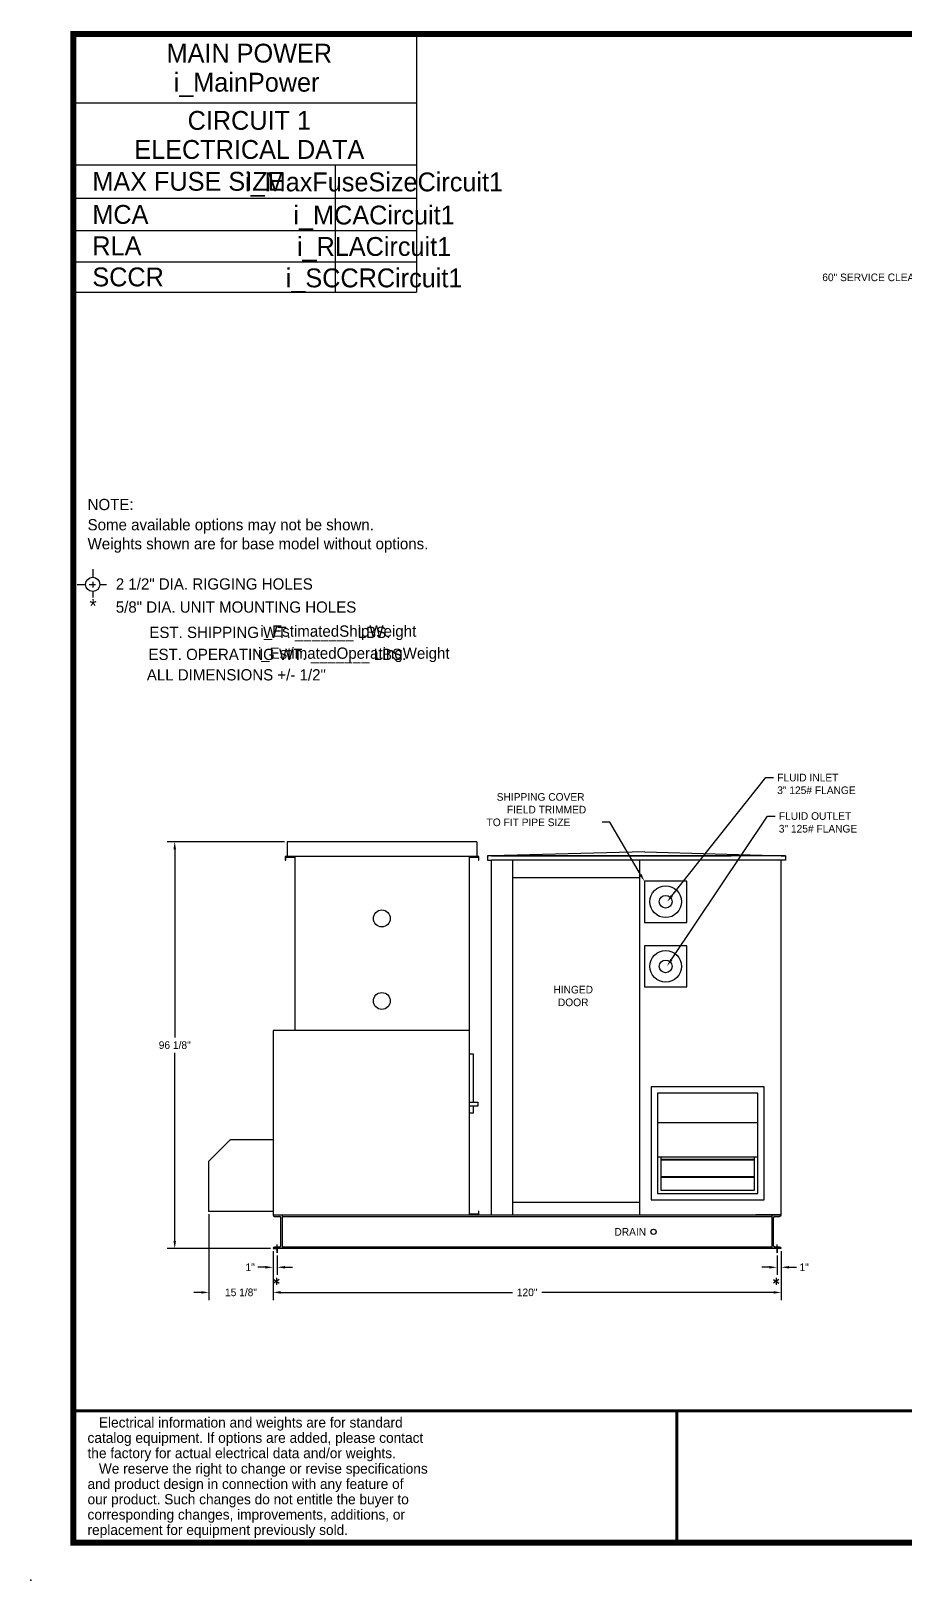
# Model space of a CAD drawing. Header units: inches. Extents: x -247 to 341, y -90 to 280.
# Drawn here: x -246.7 to -40.8, y -90.3 to 275.6 of the extents above; entities that cross this region are included whole.
import ezdxf
from ezdxf.enums import TextEntityAlignment as Align

# ---------------------------------------------------------------- set-up
doc = ezdxf.new("R2010")
doc.units = ezdxf.units.IN
doc.header["$MEASUREMENT"] = 0
doc.layers.get('0').update_dxf_attribs({"color": 10})
doc.layers.add('C1E', color=1, linetype='Continuous')
doc.styles.add('ROMANS', font='romans.shx', dxfattribs={"height": 0.125})

msp = doc.modelspace()

# ---------------------------------------------------------------- linework, layer by layer
at = {"lineweight": 30}
for p, q in [((-232.1128, 148.47849), (-232.1128, 146.71347)), ((-235.76964, 144.90193), (-233.97964, 144.90193)), ((-232.94692, 144.90193), (-231.43757, 144.90193)), ((-232.1128, 145.47399), (-232.1128, 144.13917)), ((-232.1128, 143.18573), (-232.1128, 141.7938)), ((-230.40485, 144.90193), (-228.87557, 144.90193)), ((-94.17098, -81.48619), (-94.17098, -50.30119))]:
    msp.add_line(p, q, dxfattribs=at)
at = {"color": 1, "ltscale": 5}
for p, q in [((-186.8041, 84.12789), (-214.56355, 84.12789)), ((-212.76355, 82.32789), (-212.76355, 37.86539)), ((-137.9291, 80.74789), (-138.9291, 80.74789)), ((-138.9291, 80.74789), (-138.9291, 79.74789)), ((-101.7416, 81.74789), (-137.9291, 80.74789)), ((-137.9291, 80.74789), (-81.39976, 80.74789)), ((-68.5541, 80.74789), (-137.9291, 80.74789)), ((-101.7416, 81.74789), (-68.5541, 80.74789)), ((-69.5541, 80.74789), (-68.5541, 80.74789)), ((-68.5541, 80.74789), (-68.5541, 79.74789)), ((-138.9291, 79.74789), (-137.9291, 79.74789)), ((-137.9291, -3.99711), (-137.9291, 79.74789)), ((-137.9291, -3.99711), (-137.9291, 79.74789)), ((-68.5541, 79.74789), (-137.9291, 79.74789)), ((-132.9291, -3.99711), (-132.9291, 79.74789)), ((-102.9291, -3.99711), (-102.9291, 79.74789)), ((-69.5541, -3.99711), (-69.5541, 79.74789)), ((-132.9291, 75.65266), (-102.9291, 75.65266)), ((-91.8542, 74.78809), (-101.87046, 74.78809)), ((-101.87046, 74.78809), (-101.87046, 65.06896)), ((-91.8542, 65.06896), (-91.8542, 74.78809)), ((-101.87046, 65.06896), (-91.8542, 65.06896)), ((-91.8542, 59.52566), (-101.87046, 59.52566)), ((-101.87046, 59.52566), (-101.87046, 49.80652)), ((-91.8542, 49.80652), (-91.8542, 59.52566)), ((-101.87046, 49.80652), (-91.8542, 49.80652)), ((-212.76355, -10.19711), (-212.76355, 34.26539)), ((-132.9291, -0.99711), (-102.9291, -0.99711)), ((-204.6791, -3.87211), (-204.6791, -24.14017)), ((-189.5541, -3.99711), (-69.5541, -3.99711)), ((-189.5541, -3.99711), (-189.5541, -3.99711)), ((-189.1791, -4.37211), (-188.0541, -4.37211)), ((-187.6791, -11.24711), (-187.6791, -4.74711)), ((-187.3041, -11.99711), (-187.3041, -3.99711)), ((-187.3041, -4.37211), (-71.8041, -4.37211)), ((-140.9291, -3.99711), (-137.9291, -3.99711)), ((-137.9291, -3.99711), (-131.9291, -3.99711)), ((-69.5541, -3.99711), (-75.5541, -3.99711)), ((-71.8041, -3.99711), (-71.8041, -11.99711)), ((-71.4291, -4.74711), (-71.4291, -11.24711)), ((-71.0541, -4.37211), (-69.9291, -4.37211)), ((-69.5541, -3.99711), (-69.5541, -3.99711)), ((-190.1791, -11.99711), (-214.56355, -11.99711)), ((-69.5541, -11.99711), (-189.5541, -11.99711)), ((-189.5541, -11.99711), (-189.5541, -11.99711)), ((-189.5541, -11.99711), (-188.5541, -11.99711)), ((-189.5541, -12.62211), (-189.5541, -18.20071)), ((-189.5541, -13.24711), (-189.5541, -24.14017)), ((-189.5541, -13.24711), (-189.5541, -24.14017)), ((-188.0541, -11.62211), (-189.1791, -11.62211)), ((-188.5541, -12.99711), (-188.5541, -10.99711)), ((-188.5541, -11.99711), (-188.5541, -12.99711)), ((-188.5541, -13.62211), (-188.5541, -18.20071)), ((-71.8041, -11.62211), (-187.3041, -11.62211)), ((-69.9291, -11.62211), (-71.0541, -11.62211)), ((-70.5541, -12.99711), (-70.5541, -10.99711)), ((-69.5541, -11.99711), (-70.5541, -11.99711)), ((-70.5541, -11.99711), (-70.5541, -12.99711)), ((-70.5541, -13.62211), (-70.5541, -18.20071)), ((-69.5541, -11.99711), (-69.5541, -11.99711)), ((-69.5541, -12.62211), (-69.5541, -24.14017)), ((-69.5541, -12.62211), (-69.5541, -18.20071)), ((-191.3541, -16.40071), (-193.1541, -16.40071)), ((-186.7541, -16.40071), (-184.9541, -16.40071)), ((-72.3541, -16.40071), (-74.1541, -16.40071)), ((-67.7541, -16.40071), (-65.9541, -16.40071)), ((-206.4791, -22.34017), (-208.2791, -22.34017)), ((-187.7541, -22.34017), (-185.9541, -22.34017)), ((-187.7541, -22.34017), (-133.0041, -22.34017)), ((-71.3541, -22.34017), (-126.1041, -22.34017))]:
    msp.add_line(p, q, dxfattribs=at)
at = {"color": 1, "linetype": 'Continuous'}
for p, q in [((-186.6791, 80.62789), (-186.6791, 79.74789)), ((-184.4291, 80.62789), (-186.6791, 80.62789)), ((-186.5541, 80.50289), (-184.4291, 80.50289)), ((-186.5541, 79.74789), (-186.5541, 80.50289)), ((-141.4291, 84.12789), (-186.1791, 84.12789)), ((-186.1791, 84.12789), (-186.1791, 80.62789)), ((-184.4291, 80.62789), (-184.4291, 80.61189)), ((-143.1791, 80.62789), (-184.4291, 80.62789)), ((-143.1791, 80.61189), (-184.4291, 80.61189)), ((-184.4291, 80.50289), (-184.4291, 39.51889)), ((-140.9291, 80.62789), (-143.1791, 80.62789)), ((-143.1791, 80.62789), (-143.1791, 80.61189)), ((-143.1791, 39.51889), (-143.1791, 80.50289)), ((-143.1791, 80.50289), (-141.0541, 80.50289)), ((-141.4291, 84.12789), (-141.4291, 80.62789)), ((-141.0541, 80.50289), (-141.0541, 79.74789)), ((-140.9291, 79.74789), (-140.9291, 80.62789)), ((-186.6791, 79.74789), (-186.5541, 79.74789)), ((-141.0541, 79.74789), (-140.9291, 79.74789)), ((-173.82001, 39.50289), (-189.5541, 39.50289)), ((-189.5541, 39.50289), (-189.5541, 15.91889)), ((-169.82001, 39.50289), (-184.4291, 39.51889)), ((-184.4131, 39.51889), (-184.4131, 39.50289)), ((-143.1791, 39.51889), (-169.82001, 39.51889)), ((-143.1791, 39.50289), (-169.82001, 39.50289)), ((-143.1951, 39.50289), (-143.1951, 39.51889)), ((-143.1791, -3.87211), (-143.1791, 39.50289)), ((-143.1791, 34.00289), (-142.3041, 34.00289)), ((-142.3041, 34.00289), (-142.3041, 22.62789)), ((-73.5541, 26.25289), (-100.3041, 26.25289)), ((-100.3041, 26.25289), (-100.3041, -0.49711)), ((-73.5541, -0.49711), (-73.5541, 26.25289)), ((-143.1791, 22.62789), (-141.1791, 22.62789)), ((-141.1791, 22.62789), (-141.1791, 21.62789)), ((-75.0541, 24.75289), (-98.8041, 24.75289)), ((-98.8041, 24.75289), (-98.8041, 1.00289)), ((-75.0541, 1.00289), (-75.0541, 24.75289)), ((-141.1791, 21.62789), (-143.1791, 21.62789)), ((-142.3041, 20.00289), (-143.1791, 20.00289)), ((-142.3041, 21.62789), (-142.3041, 20.00289)), ((-189.5381, 15.91889), (-189.5541, 15.91889)), ((-189.5541, 15.91889), (-189.5541, 13.75289)), ((-189.5381, 15.91889), (-189.5381, -3.98111)), ((-204.6791, 8.66189), (-199.5881, 13.75289)), ((-199.5881, 13.75289), (-189.5541, 13.75289)), ((-189.5541, 13.75289), (-189.5541, -3.24711)), ((-204.6791, -3.24711), (-204.6791, 8.66189)), ((-98.02285, 9.63918), (-98.02285, 1.78414)), ((-75.83535, 9.02668), (-98.02285, 9.02668)), ((-98.02285, 8.96418), (-75.83535, 8.96418)), ((-75.83535, 1.78414), (-75.83535, 9.63918)), ((-75.83535, 4.96418), (-98.02285, 4.96418)), ((-98.02285, 4.90168), (-75.83535, 4.90168)), ((-98.8041, 1.00289), (-75.0541, 1.00289)), ((-98.02285, 1.78414), (-75.83535, 1.78414)), ((-189.5541, -3.24711), (-204.6791, -3.24711)), ((-189.5541, -3.24711), (-189.5541, -3.98111)), ((-141.0541, -3.11711), (-141.0541, -3.87211)), ((-140.9291, -3.11711), (-141.0541, -3.11711)), ((-140.9291, -3.99711), (-140.9291, -3.11711)), ((-100.3041, -0.49711), (-73.5541, -0.49711)), ((-189.5381, -3.98111), (-189.5541, -3.98111)), ((-189.5541, -3.98111), (-189.5541, -3.99711)), ((-189.5541, -3.99711), (-140.9291, -3.99711)), ((-141.0541, -3.87211), (-143.1791, -3.87211))]:
    msp.add_line(p, q, dxfattribs=at)
at = {"ltscale": 5}
for p, q in [((-75.0541, 17.74936), (-98.8041, 17.74936)), ((-75.0541, 9.63918), (-98.8041, 9.63918))]:
    msp.add_line(p, q, dxfattribs=at)
at = {"const_width": 1.4256}
msp.add_lwpolyline([(-236.73098, -81.48619), (333.50902, -81.48619), (333.50902, 274.91381), (-236.73098, 274.91381), (-236.73098, -81.48619)], dxfattribs=at)
at = {"color": 1, "ltscale": 5}
for points in [[(-95.38487, 71.34681), (-73.20326, 99.27685), (-71.40326, 99.27685)], [(-102.78139, 76.34058), (-110.03449, 88.70203), (-111.83449, 88.70203)], [(-95.50423, 56.25888), (-72.82737, 90.19406), (-71.02737, 90.19406)]]:
    msp.add_lwpolyline(points, dxfattribs=at)
at = {"lineweight": 30, "const_width": 0.7128}
for points in [[(-93.32821, -50.30119), (-236.73098, -50.30119)], [(333.50902, -50.30119), (-94.17098, -50.30119), (-94.17098, -81.48619)]]:
    msp.add_lwpolyline(points, dxfattribs=at)
at = {"lineweight": 30}
msp.add_circle((-232.1128, 144.90193), 1.6784, dxfattribs=at)
at = {"color": 1, "ltscale": 5}
for centre, radius in [((-96.84527, 69.93725), 3.75), ((-96.84527, 69.93725), 1.5), ((-96.84527, 54.67482), 3.75), ((-96.84527, 54.67482), 1.5), ((-99.70778, -8.03514), 0.625)]:
    msp.add_circle(centre, radius, dxfattribs=at)
at = {"color": 1, "linetype": 'Continuous'}
for centre in [(-163.85551, 66.00289), (-163.85551, 46.50289)]:
    msp.add_circle(centre, 2, dxfattribs=at)
at = {"color": 1, "ltscale": 5}
for centre, start, end in [((-189.1791, -3.99711), 180, 270), ((-188.0541, -4.74711), 0, 90), ((-71.0541, -4.74711), 90, 180), ((-69.9291, -3.99711), 270, 360), ((-189.1791, -11.99711), 90, 180), ((-188.0541, -11.24711), 270, 0), ((-71.0541, -11.24711), 180, 270), ((-69.9291, -11.99711), 0, 90)]:
    msp.add_arc(centre, 0.375, start, end, dxfattribs=at)
for p in [(-187.95602, -71.2029), (-246.69807, -90.27675)]:
    msp.add_point(p)
for points in [[(-213.06355, 82.32789), (-212.46355, 82.32789), (-212.76355, 84.12789)], [(-102.52264, 76.4924), (-101.87046, 74.78809), (-103.04013, 76.18876)], [(-95.14995, 71.16023), (-96.50432, 69.93725), (-95.6198, 71.53338)], [(-95.25479, 56.0922), (-96.50432, 54.76227), (-95.75366, 56.42556)], [(-213.06355, -10.19711), (-212.46355, -10.19711), (-212.76355, -11.99711)], [(-191.3541, -16.10071), (-191.3541, -16.70071), (-189.5541, -16.40071)], [(-186.7541, -16.10071), (-186.7541, -16.70071), (-188.5541, -16.40071)], [(-72.3541, -16.10071), (-72.3541, -16.70071), (-70.5541, -16.40071)], [(-67.7541, -16.10071), (-67.7541, -16.70071), (-69.5541, -16.40071)], [(-206.4791, -22.04017), (-206.4791, -22.64017), (-204.6791, -22.34017)], [(-187.7541, -22.04017), (-187.7541, -22.64017), (-189.5541, -22.34017)], [(-187.7541, -22.04017), (-187.7541, -22.64017), (-189.5541, -22.34017)], [(-71.3541, -22.04017), (-71.3541, -22.64017), (-69.5541, -22.34017)]]:
    msp.add_solid(points, dxfattribs=at)
at = {"layer": 'C1E', "lineweight": 30}
for p, q in [((-155.69594, 274.91381), (-155.69594, 213.96096)), ((-155.69594, 258.59511), (-236.73098, 258.59511)), ((-155.69594, 243.90036), (-236.28625, 243.90036)), ((-174.88535, 243.90036), (-174.88535, 213.96096)), ((-236.3091, 236.11968), (-155.69594, 236.11968)), ((-236.49006, 228.50561), (-155.69594, 228.50561)), ((-236.86425, 221.09734), (-155.69594, 221.09734)), ((-236.85168, 213.96096), (-155.69594, 213.96096))]:
    msp.add_line(p, q, dxfattribs=at)

# ---------------------------------------------------------------- texts
at = {"color": 1}
for s, p in [('60" SERVICE CLEARANCE', (-59.86241, 216.53235)), ('FLUID INLET', (-70.50326, 98.37685)), ('SHIPPING COVER', (-136.73449, 93.80203)), ('3" 125# FLANGE', (-70.50326, 95.37685)), ('FIELD TRIMMED', (-134.33449, 90.80203)), ('TO FIT PIPE SIZE', (-139.13449, 87.80203)), ('3" 125# FLANGE', (-70.12737, 86.29406)), ('FLUID OUTLET', (-70.12737, 89.29406))]:
    msp.add_text(s, height=1.8, dxfattribs=at).set_placement(p)
at = {"lineweight": 30}
for s, height, p in [('NOTE:', 2.659392, (-233.33503, 162.4424)), ('Some available options may not be shown.', 2.659392, (-233.33503, 157.66917)), ('Weights shown are for base model without options.', 2.659392, (-233.33503, 153.18523)), ('2 1/2" DIA. RIGGING HOLES', 2.659392, (-226.6773, 143.67656)), ('5/8" DIA. UNIT MOUNTING HOLES', 2.659392, (-226.6773, 138.22176)), ('   Electrical information and weights are for standard', 2.4123825, (-233.34879, -54.25957)), ('catalog equipment. If options are added, please contact', 2.4123825, (-233.34879, -57.87814)), ('the factory for actual electrical data and/or weights.', 2.4123825, (-233.34879, -61.49672)), ('   We reserve the right to change or revise specifications', 2.4123825, (-233.34879, -65.16092)), ('and product design in connection with any feature of', 2.4123825, (-233.34879, -68.7795)), ('our product. Such changes do not entitle the buyer to', 2.4123825, (-233.34879, -72.39807)), ('corresponding changes, improvements, additions, or ', 2.4123825, (-233.34879, -76.01664)), ('replacement for equipment previously sold.', 2.4123825, (-233.34879, -79.63522))]:
    msp.add_text(s, height=height, dxfattribs=at).set_placement(p)
for s, height, p in [('*', 3.27288, (-232.04374, 138.1757)), ('EST. SHIPPING WT. _______ LBS.', 2.659392, (-190.29475, 132.24562)), ('i_EstimatedShipWeight', 2.6624441, (-174.13083, 132.53614)), ('EST. OPERATING WT. _______ LBS.', 2.659392, (-188.52888, 127.04368)), ('i_EstimatedOperatingWeight', 2.659392, (-170.49196, 127.33419)), ('ALL DIMENSIONS +/- 1/2"', 2.659392, (-198.21238, 122.21734))]:
    msp.add_text(s, height=height, dxfattribs=at).set_placement(p, align=Align.CENTER)
at = {"color": 1, "style": 'ROMANS'}
for p in [(-189.76428, -21.85898), (-71.76428, -21.85898)]:
    msp.add_text('*', height=2.99066, dxfattribs=at).set_placement(p)
at = {"color": 1, "ltscale": 5, "char_height": 1.8}
for s, insert, attachment_point in [('HINGED\\PDOOR', (-118.67436, 47.66598), 5), ('\\A1;96 1/8"', (-212.76355, 36.06539), 5), ('DRAIN', (-101.46283, -8.93619), 9), ('\\A1;1"', (-194.9541, -16.40071), 5), ('\\A1;1"', (-64.1541, -16.40071), 5), ('\\A1;15 1/8"', (-197.1166, -22.34017), 5), ('\\A1;120"', (-129.5541, -22.34017), 5)]:
    msp.add_mtext(s, dxfattribs=dict(at, insert=insert, attachment_point=attachment_point))
at = {"layer": 'C1E', "lineweight": 30}
for s, p in [('MAIN POWER', (-195.15147, 268.16099)), ('i_MainPower', (-195.80194, 261.2941)), ('CIRCUIT 1', (-195.15147, 252.28048)), ('ELECTRICAL DATA', (-195.15147, 245.41359)), ('i_MaxFuseSizeCircuit1', (-165.69663, 237.74648)), ('i_MCACircuit1', (-165.69663, 229.92198)), ('i_RLACircuit1', (-165.69663, 222.49698)), ('i_SCCRCircuit1', (-165.69663, 215.07198))]:
    msp.add_text(s, height=4.455, dxfattribs=at).set_placement(p, align=Align.CENTER)
for s, p in [('MAX FUSE SIZE', (-232.209, 237.89672)), ('MCA', (-232.209, 230.07221)), ('RLA', (-232.209, 222.64721)), ('SCCR', (-232.209, 215.29953))]:
    msp.add_text(s, height=4.455, dxfattribs=at).set_placement(p)

doc.saveas('drawing.dxf')
